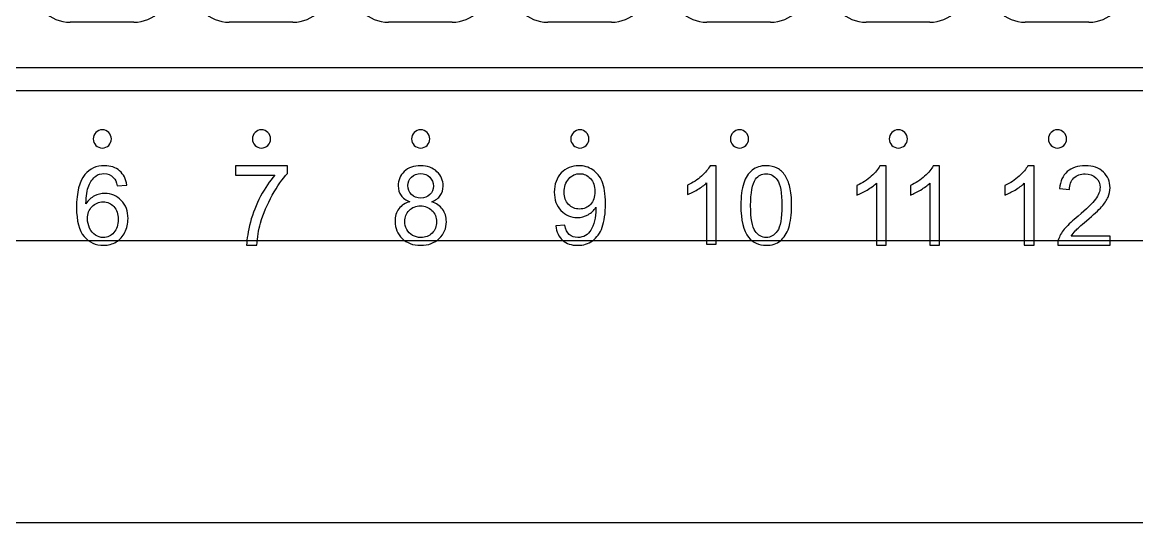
# Model space of a CAD drawing. Header units: millimetres. Extents: x 4086 to 8318, y 123 to 1549.
# Drawn here: x 6986.23 to 7010.73, y 1054.42 to 1065.42 of the extents above; entities that cross this region are included whole.
import ezdxf

# ---------------------------------------------------------------- set-up
doc = ezdxf.new("R2010")
doc.units = ezdxf.units.MM
doc.layers.add('20_ALL_FEATURES', color=7, linetype='Continuous')
doc.layers.add('layer 3', color=7, linetype='Continuous')

msp = doc.modelspace()

# ---------------------------------------------------------------- linework, layer by layer
at = {"layer": '20_ALL_FEATURES', "color": 7, "linetype": 'Continuous'}
for p, q in [((6988.683, 1065.425), (6987.283, 1065.425)), ((6992.183, 1065.425), (6990.783, 1065.425)), ((6995.683, 1065.425), (6994.283, 1065.425)), ((6999.183, 1065.425), (6997.783, 1065.425)), ((7002.683, 1065.425), (7001.283, 1065.425)), ((7006.183, 1065.425), (7004.783, 1065.425)), ((7009.683, 1065.425), (7008.283, 1065.425)), ((7036.033, 1064.425), (6960.933, 1064.425)), ((6960.933, 1063.925), (7036.033, 1063.925)), ((6846.023, 1060.625), (7173.323, 1060.625)), ((7173.273, 1054.425), (6846.073, 1054.425))]:
    msp.add_line(p, q, dxfattribs=at)
for centre, start, end in [((6987.283, 1066.225), 180, 270), ((6988.683, 1066.225), 270, 0), ((6990.783, 1066.225), 180, 270), ((6992.183, 1066.225), 270, 0), ((6994.283, 1066.225), 180, 270), ((6995.683, 1066.225), 270, 0), ((6997.783, 1066.225), 180, 270), ((6999.183, 1066.225), 270, 0), ((7001.283, 1066.225), 180, 270), ((7002.683, 1066.225), 270, 0), ((7004.783, 1066.225), 180, 270), ((7006.183, 1066.225), 270, 0), ((7008.283, 1066.225), 180, 270), ((7009.683, 1066.225), 270, 0)]:
    msp.add_arc(centre, 0.8, start, end, dxfattribs=at)
at = {"layer": 'layer 3'}
for points, knots in [([(6987.991, 1063.061), (6988.101, 1063.061), (6988.191, 1062.972), (6988.191, 1062.861), (6988.191, 1062.861), (6988.191, 1062.751), (6988.101, 1062.661), (6987.991, 1062.661), (6987.991, 1062.661), (6987.88, 1062.661), (6987.791, 1062.751), (6987.791, 1062.861), (6987.791, 1062.861), (6987.791, 1062.972), (6987.88, 1063.061), (6987.991, 1063.061)], [0, 0, 0, 0, 0.2, 0.2, 0.2, 0.2, 0.4, 0.4, 0.4, 0.4, 0.6, 0.6, 0.6, 0.6, 1, 1, 1, 1]), ([(6991.491, 1063.061), (6991.601, 1063.061), (6991.691, 1062.972), (6991.691, 1062.861), (6991.691, 1062.861), (6991.691, 1062.751), (6991.601, 1062.661), (6991.491, 1062.661), (6991.491, 1062.661), (6991.38, 1062.661), (6991.291, 1062.751), (6991.291, 1062.861), (6991.291, 1062.861), (6991.291, 1062.972), (6991.38, 1063.061), (6991.491, 1063.061)], [0, 0, 0, 0, 0.2, 0.2, 0.2, 0.2, 0.4, 0.4, 0.4, 0.4, 0.6, 0.6, 0.6, 0.6, 1, 1, 1, 1]), ([(6994.991, 1063.061), (6995.101, 1063.061), (6995.191, 1062.972), (6995.191, 1062.861), (6995.191, 1062.861), (6995.191, 1062.751), (6995.101, 1062.661), (6994.991, 1062.661), (6994.991, 1062.661), (6994.88, 1062.661), (6994.791, 1062.751), (6994.791, 1062.861), (6994.791, 1062.861), (6994.791, 1062.972), (6994.88, 1063.061), (6994.991, 1063.061)], [0, 0, 0, 0, 0.2, 0.2, 0.2, 0.2, 0.4, 0.4, 0.4, 0.4, 0.6, 0.6, 0.6, 0.6, 1, 1, 1, 1]), ([(6998.491, 1063.061), (6998.601, 1063.061), (6998.691, 1062.972), (6998.691, 1062.861), (6998.691, 1062.861), (6998.691, 1062.751), (6998.601, 1062.661), (6998.491, 1062.661), (6998.491, 1062.661), (6998.38, 1062.661), (6998.291, 1062.751), (6998.291, 1062.861), (6998.291, 1062.861), (6998.291, 1062.972), (6998.38, 1063.061), (6998.491, 1063.061)], [0, 0, 0, 0, 0.2, 0.2, 0.2, 0.2, 0.4, 0.4, 0.4, 0.4, 0.6, 0.6, 0.6, 0.6, 1, 1, 1, 1]), ([(7002.001, 1063.061), (7002.111, 1063.061), (7002.201, 1062.972), (7002.201, 1062.861), (7002.201, 1062.861), (7002.201, 1062.751), (7002.111, 1062.661), (7002.001, 1062.661), (7002.001, 1062.661), (7001.89, 1062.661), (7001.801, 1062.751), (7001.801, 1062.861), (7001.801, 1062.861), (7001.801, 1062.972), (7001.89, 1063.061), (7002.001, 1063.061)], [0, 0, 0, 0, 0.2, 0.2, 0.2, 0.2, 0.4, 0.4, 0.4, 0.4, 0.6, 0.6, 0.6, 0.6, 1, 1, 1, 1]), ([(7005.491, 1063.061), (7005.601, 1063.061), (7005.691, 1062.972), (7005.691, 1062.861), (7005.691, 1062.861), (7005.691, 1062.751), (7005.601, 1062.661), (7005.491, 1062.661), (7005.491, 1062.661), (7005.38, 1062.661), (7005.291, 1062.751), (7005.291, 1062.861), (7005.291, 1062.861), (7005.291, 1062.972), (7005.38, 1063.061), (7005.491, 1063.061)], [0, 0, 0, 0, 0.2, 0.2, 0.2, 0.2, 0.4, 0.4, 0.4, 0.4, 0.6, 0.6, 0.6, 0.6, 1, 1, 1, 1]), ([(7008.991, 1063.061), (7009.101, 1063.061), (7009.191, 1062.972), (7009.191, 1062.861), (7009.191, 1062.861), (7009.191, 1062.751), (7009.101, 1062.661), (7008.991, 1062.661), (7008.991, 1062.661), (7008.88, 1062.661), (7008.791, 1062.751), (7008.791, 1062.861), (7008.791, 1062.861), (7008.791, 1062.972), (7008.88, 1063.061), (7008.991, 1063.061)], [0, 0, 0, 0, 0.2, 0.2, 0.2, 0.2, 0.4, 0.4, 0.4, 0.4, 0.6, 0.6, 0.6, 0.6, 1, 1, 1, 1]), ([(6988.528, 1061.846), (6988.528, 1061.846), (6988.32, 1061.829), (6988.32, 1061.829), (6988.32, 1061.829), (6988.301, 1061.912), (6988.275, 1061.972), (6988.24, 1062.009), (6988.24, 1062.009), (6988.183, 1062.07), (6988.112, 1062.1), (6988.028, 1062.1), (6988.028, 1062.1), (6987.961, 1062.1), (6987.901, 1062.081), (6987.849, 1062.043), (6987.849, 1062.043), (6987.783, 1061.995), (6987.731, 1061.925), (6987.693, 1061.832), (6987.693, 1061.832), (6987.654, 1061.739), (6987.634, 1061.607), (6987.633, 1061.436), (6987.633, 1061.436), (6987.684, 1061.513), (6987.746, 1061.57), (6987.819, 1061.608), (6987.819, 1061.608), (6987.893, 1061.645), (6987.969, 1061.664), (6988.05, 1061.664), (6988.05, 1061.664), (6988.19, 1061.664), (6988.31, 1061.612), (6988.409, 1061.509), (6988.409, 1061.509), (6988.508, 1061.405), (6988.557, 1061.272), (6988.557, 1061.108), (6988.557, 1061.108), (6988.557, 1061), (6988.534, 1060.901), (6988.488, 1060.808), (6988.488, 1060.808), (6988.441, 1060.715), (6988.377, 1060.645), (6988.296, 1060.596), (6988.296, 1060.596), (6988.215, 1060.547), (6988.123, 1060.522), (6988.02, 1060.522), (6988.02, 1060.522), (6987.845, 1060.522), (6987.702, 1060.587), (6987.591, 1060.715), (6987.591, 1060.715), (6987.48, 1060.844), (6987.425, 1061.057), (6987.425, 1061.353), (6987.425, 1061.353), (6987.425, 1061.684), (6987.486, 1061.925), (6987.609, 1062.076), (6987.609, 1062.076), (6987.715, 1062.207), (6987.86, 1062.272), (6988.041, 1062.272), (6988.041, 1062.272), (6988.176, 1062.272), (6988.287, 1062.234), (6988.373, 1062.159), (6988.373, 1062.159), (6988.459, 1062.083), (6988.511, 1061.979), (6988.528, 1061.846)], [0, 0, 0, 0, 0.05, 0.05, 0.05, 0.05, 0.1, 0.1, 0.1, 0.1, 0.15, 0.15, 0.15, 0.15, 0.2, 0.2, 0.2, 0.2, 0.25, 0.25, 0.25, 0.25, 0.3, 0.3, 0.3, 0.3, 0.35, 0.35, 0.35, 0.35, 0.4, 0.4, 0.4, 0.4, 0.45, 0.45, 0.45, 0.45, 0.5, 0.5, 0.5, 0.5, 0.55, 0.55, 0.55, 0.55, 0.6, 0.6, 0.6, 0.6, 0.65, 0.65, 0.65, 0.65, 0.7, 0.7, 0.7, 0.7, 0.75, 0.75, 0.75, 0.75, 0.8, 0.8, 0.8, 0.8, 0.85, 0.85, 0.85, 0.85, 0.9, 0.9, 0.9, 0.9, 1, 1, 1, 1]), ([(6990.918, 1062.064), (6990.918, 1062.064), (6990.918, 1062.272), (6990.918, 1062.272), (6990.918, 1062.272), (6990.918, 1062.272), (6992.064, 1062.272), (6992.064, 1062.272), (6992.064, 1062.272), (6992.064, 1062.272), (6992.064, 1062.104), (6992.064, 1062.104), (6992.064, 1062.104), (6991.951, 1061.984), (6991.839, 1061.824), (6991.728, 1061.625), (6991.728, 1061.625), (6991.617, 1061.425), (6991.532, 1061.22), (6991.471, 1061.01), (6991.471, 1061.01), (6991.428, 1060.861), (6991.4, 1060.698), (6991.388, 1060.522), (6991.388, 1060.522), (6991.388, 1060.522), (6991.165, 1060.522), (6991.165, 1060.522), (6991.165, 1060.522), (6991.168, 1060.661), (6991.195, 1060.83), (6991.247, 1061.028), (6991.247, 1061.028), (6991.3, 1061.226), (6991.374, 1061.416), (6991.472, 1061.6), (6991.472, 1061.6), (6991.57, 1061.783), (6991.674, 1061.938), (6991.784, 1062.064), (6991.784, 1062.064), (6991.784, 1062.064), (6990.918, 1062.064), (6990.918, 1062.064)], [0, 0, 0, 0, 0.083333, 0.083333, 0.083333, 0.083333, 0.166667, 0.166667, 0.166667, 0.166667, 0.25, 0.25, 0.25, 0.25, 0.333333, 0.333333, 0.333333, 0.333333, 0.416667, 0.416667, 0.416667, 0.416667, 0.5, 0.5, 0.5, 0.5, 0.583333, 0.583333, 0.583333, 0.583333, 0.666667, 0.666667, 0.666667, 0.666667, 0.75, 0.75, 0.75, 0.75, 0.833333, 0.833333, 0.833333, 0.833333, 1, 1, 1, 1]), ([(6994.754, 1061.48), (6994.666, 1061.512), (6994.602, 1061.558), (6994.559, 1061.617), (6994.559, 1061.617), (6994.518, 1061.676), (6994.496, 1061.747), (6994.496, 1061.83), (6994.496, 1061.83), (6994.496, 1061.955), (6994.541, 1062.059), (6994.63, 1062.144), (6994.63, 1062.144), (6994.72, 1062.229), (6994.839, 1062.272), (6994.988, 1062.272), (6994.988, 1062.272), (6995.137, 1062.272), (6995.258, 1062.228), (6995.349, 1062.141), (6995.349, 1062.141), (6995.44, 1062.054), (6995.485, 1061.949), (6995.485, 1061.824), (6995.485, 1061.824), (6995.485, 1061.744), (6995.464, 1061.675), (6995.423, 1061.616), (6995.423, 1061.616), (6995.381, 1061.557), (6995.318, 1061.512), (6995.233, 1061.48), (6995.233, 1061.48), (6995.338, 1061.446), (6995.418, 1061.391), (6995.472, 1061.314), (6995.472, 1061.314), (6995.527, 1061.238), (6995.555, 1061.147), (6995.555, 1061.041), (6995.555, 1061.041), (6995.555, 1060.894), (6995.503, 1060.771), (6995.399, 1060.672), (6995.399, 1060.672), (6995.296, 1060.572), (6995.159, 1060.522), (6994.991, 1060.522), (6994.991, 1060.522), (6994.822, 1060.522), (6994.686, 1060.572), (6994.582, 1060.672), (6994.582, 1060.672), (6994.479, 1060.772), (6994.427, 1060.897), (6994.427, 1061.047), (6994.427, 1061.047), (6994.427, 1061.158), (6994.455, 1061.251), (6994.512, 1061.326), (6994.512, 1061.326), (6994.569, 1061.402), (6994.649, 1061.453), (6994.754, 1061.48)], [0, 0, 0, 0, 0.058824, 0.058824, 0.058824, 0.058824, 0.117647, 0.117647, 0.117647, 0.117647, 0.176471, 0.176471, 0.176471, 0.176471, 0.235294, 0.235294, 0.235294, 0.235294, 0.294118, 0.294118, 0.294118, 0.294118, 0.352941, 0.352941, 0.352941, 0.352941, 0.411765, 0.411765, 0.411765, 0.411765, 0.470588, 0.470588, 0.470588, 0.470588, 0.529412, 0.529412, 0.529412, 0.529412, 0.588235, 0.588235, 0.588235, 0.588235, 0.647059, 0.647059, 0.647059, 0.647059, 0.705882, 0.705882, 0.705882, 0.705882, 0.764706, 0.764706, 0.764706, 0.764706, 0.823529, 0.823529, 0.823529, 0.823529, 0.882353, 0.882353, 0.882353, 0.882353, 1, 1, 1, 1]), ([(6994.712, 1061.837), (6994.712, 1061.756), (6994.738, 1061.69), (6994.789, 1061.638), (6994.789, 1061.638), (6994.841, 1061.587), (6994.909, 1061.561), (6994.993, 1061.561), (6994.993, 1061.561), (6995.075, 1061.561), (6995.141, 1061.586), (6995.193, 1061.638), (6995.193, 1061.638), (6995.244, 1061.689), (6995.27, 1061.751), (6995.27, 1061.825), (6995.27, 1061.825), (6995.27, 1061.903), (6995.243, 1061.968), (6995.19, 1062.021), (6995.19, 1062.021), (6995.138, 1062.073), (6995.071, 1062.1), (6994.991, 1062.1), (6994.991, 1062.1), (6994.91, 1062.1), (6994.843, 1062.074), (6994.79, 1062.022), (6994.79, 1062.022), (6994.738, 1061.971), (6994.712, 1061.909), (6994.712, 1061.837)], [0, 0, 0, 0, 0.111111, 0.111111, 0.111111, 0.111111, 0.222222, 0.222222, 0.222222, 0.222222, 0.333333, 0.333333, 0.333333, 0.333333, 0.444444, 0.444444, 0.444444, 0.444444, 0.555556, 0.555556, 0.555556, 0.555556, 0.666667, 0.666667, 0.666667, 0.666667, 0.777778, 0.777778, 0.777778, 0.777778, 1, 1, 1, 1]), ([(6997.959, 1060.948), (6997.959, 1060.948), (6998.16, 1060.965), (6998.16, 1060.965), (6998.16, 1060.965), (6998.178, 1060.87), (6998.21, 1060.801), (6998.259, 1060.758), (6998.259, 1060.758), (6998.307, 1060.716), (6998.369, 1060.694), (6998.444, 1060.694), (6998.444, 1060.694), (6998.509, 1060.694), (6998.566, 1060.709), (6998.615, 1060.739), (6998.615, 1060.739), (6998.664, 1060.768), (6998.704, 1060.808), (6998.735, 1060.858), (6998.735, 1060.858), (6998.765, 1060.907), (6998.791, 1060.974), (6998.812, 1061.059), (6998.812, 1061.059), (6998.834, 1061.143), (6998.844, 1061.229), (6998.844, 1061.316), (6998.844, 1061.316), (6998.844, 1061.325), (6998.843, 1061.339), (6998.843, 1061.358), (6998.843, 1061.358), (6998.801, 1061.291), (6998.743, 1061.236), (6998.671, 1061.195), (6998.671, 1061.195), (6998.598, 1061.153), (6998.519, 1061.132), (6998.435, 1061.132), (6998.435, 1061.132), (6998.293, 1061.132), (6998.173, 1061.184), (6998.075, 1061.287), (6998.075, 1061.287), (6997.977, 1061.389), (6997.928, 1061.525), (6997.928, 1061.693), (6997.928, 1061.693), (6997.928, 1061.867), (6997.979, 1062.007), (6998.082, 1062.113), (6998.082, 1062.113), (6998.184, 1062.219), (6998.312, 1062.272), (6998.466, 1062.272), (6998.466, 1062.272), (6998.577, 1062.272), (6998.679, 1062.242), (6998.772, 1062.182), (6998.772, 1062.182), (6998.864, 1062.122), (6998.934, 1062.037), (6998.981, 1061.925), (6998.981, 1061.925), (6999.029, 1061.814), (6999.053, 1061.653), (6999.053, 1061.443), (6999.053, 1061.443), (6999.053, 1061.224), (6999.03, 1061.05), (6998.982, 1060.92), (6998.982, 1060.92), (6998.935, 1060.79), (6998.864, 1060.691), (6998.77, 1060.624), (6998.77, 1060.624), (6998.676, 1060.556), (6998.567, 1060.522), (6998.441, 1060.522), (6998.441, 1060.522), (6998.306, 1060.522), (6998.197, 1060.559), (6998.112, 1060.634), (6998.112, 1060.634), (6998.028, 1060.708), (6997.976, 1060.813), (6997.959, 1060.948)], [0, 0, 0, 0, 0.043478, 0.043478, 0.043478, 0.043478, 0.086957, 0.086957, 0.086957, 0.086957, 0.130435, 0.130435, 0.130435, 0.130435, 0.173913, 0.173913, 0.173913, 0.173913, 0.217391, 0.217391, 0.217391, 0.217391, 0.26087, 0.26087, 0.26087, 0.26087, 0.304348, 0.304348, 0.304348, 0.304348, 0.347826, 0.347826, 0.347826, 0.347826, 0.391304, 0.391304, 0.391304, 0.391304, 0.434783, 0.434783, 0.434783, 0.434783, 0.478261, 0.478261, 0.478261, 0.478261, 0.521739, 0.521739, 0.521739, 0.521739, 0.565217, 0.565217, 0.565217, 0.565217, 0.608696, 0.608696, 0.608696, 0.608696, 0.652174, 0.652174, 0.652174, 0.652174, 0.695652, 0.695652, 0.695652, 0.695652, 0.73913, 0.73913, 0.73913, 0.73913, 0.782609, 0.782609, 0.782609, 0.782609, 0.826087, 0.826087, 0.826087, 0.826087, 0.869565, 0.869565, 0.869565, 0.869565, 0.913043, 0.913043, 0.913043, 0.913043, 1, 1, 1, 1]), ([(6998.819, 1061.704), (6998.819, 1061.825), (6998.787, 1061.92), (6998.723, 1061.991), (6998.723, 1061.991), (6998.66, 1062.062), (6998.582, 1062.097), (6998.491, 1062.097), (6998.491, 1062.097), (6998.397, 1062.097), (6998.316, 1062.059), (6998.247, 1061.983), (6998.247, 1061.983), (6998.178, 1061.907), (6998.144, 1061.808), (6998.144, 1061.687), (6998.144, 1061.687), (6998.144, 1061.578), (6998.176, 1061.489), (6998.241, 1061.421), (6998.241, 1061.421), (6998.307, 1061.353), (6998.388, 1061.319), (6998.485, 1061.319), (6998.485, 1061.319), (6998.583, 1061.319), (6998.662, 1061.353), (6998.725, 1061.421), (6998.725, 1061.421), (6998.788, 1061.489), (6998.819, 1061.584), (6998.819, 1061.704)], [0, 0, 0, 0, 0.111111, 0.111111, 0.111111, 0.111111, 0.222222, 0.222222, 0.222222, 0.222222, 0.333333, 0.333333, 0.333333, 0.333333, 0.444444, 0.444444, 0.444444, 0.444444, 0.555556, 0.555556, 0.555556, 0.555556, 0.666667, 0.666667, 0.666667, 0.666667, 0.777778, 0.777778, 0.777778, 0.777778, 1, 1, 1, 1]), ([(7001.488, 1060.551), (7001.488, 1060.551), (7001.278, 1060.551), (7001.278, 1060.551), (7001.278, 1060.551), (7001.278, 1060.551), (7001.278, 1061.892), (7001.278, 1061.892), (7001.278, 1061.892), (7001.227, 1061.843), (7001.16, 1061.795), (7001.078, 1061.747), (7001.078, 1061.747), (7000.996, 1061.699), (7000.922, 1061.662), (7000.856, 1061.638), (7000.856, 1061.638), (7000.856, 1061.638), (7000.856, 1061.842), (7000.856, 1061.842), (7000.856, 1061.842), (7000.974, 1061.897), (7001.077, 1061.964), (7001.165, 1062.043), (7001.165, 1062.043), (7001.253, 1062.121), (7001.316, 1062.198), (7001.353, 1062.272), (7001.353, 1062.272), (7001.353, 1062.272), (7001.488, 1062.272), (7001.488, 1062.272), (7001.488, 1062.272), (7001.488, 1062.272), (7001.488, 1060.551), (7001.488, 1060.551)], [0, 0, 0, 0, 0.1, 0.1, 0.1, 0.1, 0.2, 0.2, 0.2, 0.2, 0.3, 0.3, 0.3, 0.3, 0.4, 0.4, 0.4, 0.4, 0.5, 0.5, 0.5, 0.5, 0.6, 0.6, 0.6, 0.6, 0.7, 0.7, 0.7, 0.7, 0.8, 0.8, 0.8, 0.8, 1, 1, 1, 1]), ([(7002.03, 1061.396), (7002.03, 1061.599), (7002.05, 1061.762), (7002.092, 1061.886), (7002.092, 1061.886), (7002.134, 1062.01), (7002.196, 1062.106), (7002.278, 1062.172), (7002.278, 1062.172), (7002.36, 1062.239), (7002.463, 1062.272), (7002.588, 1062.272), (7002.588, 1062.272), (7002.679, 1062.272), (7002.76, 1062.254), (7002.83, 1062.216), (7002.83, 1062.216), (7002.899, 1062.179), (7002.957, 1062.126), (7003.001, 1062.056), (7003.001, 1062.056), (7003.046, 1061.987), (7003.081, 1061.902), (7003.107, 1061.802), (7003.107, 1061.802), (7003.133, 1061.701), (7003.145, 1061.566), (7003.145, 1061.396), (7003.145, 1061.396), (7003.145, 1061.195), (7003.124, 1061.033), (7003.083, 1060.909), (7003.083, 1060.909), (7003.042, 1060.785), (7002.981, 1060.69), (7002.898, 1060.622), (7002.898, 1060.622), (7002.817, 1060.555), (7002.713, 1060.522), (7002.588, 1060.522), (7002.588, 1060.522), (7002.423, 1060.522), (7002.293, 1060.581), (7002.199, 1060.698), (7002.199, 1060.698), (7002.086, 1060.842), (7002.03, 1061.075), (7002.03, 1061.396)], [0, 0, 0, 0, 0.076923, 0.076923, 0.076923, 0.076923, 0.153846, 0.153846, 0.153846, 0.153846, 0.230769, 0.230769, 0.230769, 0.230769, 0.307692, 0.307692, 0.307692, 0.307692, 0.384615, 0.384615, 0.384615, 0.384615, 0.461538, 0.461538, 0.461538, 0.461538, 0.538462, 0.538462, 0.538462, 0.538462, 0.615385, 0.615385, 0.615385, 0.615385, 0.692308, 0.692308, 0.692308, 0.692308, 0.769231, 0.769231, 0.769231, 0.769231, 0.846154, 0.846154, 0.846154, 0.846154, 1, 1, 1, 1]), ([(7002.245, 1061.396), (7002.245, 1061.114), (7002.278, 1060.926), (7002.344, 1060.833), (7002.344, 1060.833), (7002.41, 1060.741), (7002.491, 1060.694), (7002.588, 1060.694), (7002.588, 1060.694), (7002.684, 1060.694), (7002.765, 1060.741), (7002.831, 1060.834), (7002.831, 1060.834), (7002.897, 1060.927), (7002.93, 1061.114), (7002.93, 1061.396), (7002.93, 1061.396), (7002.93, 1061.678), (7002.897, 1061.865), (7002.831, 1061.958), (7002.831, 1061.958), (7002.766, 1062.051), (7002.684, 1062.097), (7002.585, 1062.097), (7002.585, 1062.097), (7002.489, 1062.097), (7002.411, 1062.056), (7002.353, 1061.974), (7002.353, 1061.974), (7002.281, 1061.87), (7002.245, 1061.677), (7002.245, 1061.396)], [0, 0, 0, 0, 0.111111, 0.111111, 0.111111, 0.111111, 0.222222, 0.222222, 0.222222, 0.222222, 0.333333, 0.333333, 0.333333, 0.333333, 0.444444, 0.444444, 0.444444, 0.444444, 0.555556, 0.555556, 0.555556, 0.555556, 0.666667, 0.666667, 0.666667, 0.666667, 0.777778, 0.777778, 0.777778, 0.777778, 1, 1, 1, 1]), ([(7005.225, 1060.522), (7005.225, 1060.522), (7005.011, 1060.522), (7005.011, 1060.522), (7005.011, 1060.522), (7005.011, 1060.522), (7005.011, 1061.886), (7005.011, 1061.886), (7005.011, 1061.886), (7004.96, 1061.836), (7004.892, 1061.787), (7004.809, 1061.738), (7004.809, 1061.738), (7004.725, 1061.689), (7004.649, 1061.652), (7004.583, 1061.628), (7004.583, 1061.628), (7004.583, 1061.628), (7004.583, 1061.835), (7004.583, 1061.835), (7004.583, 1061.835), (7004.703, 1061.891), (7004.807, 1061.959), (7004.897, 1062.039), (7004.897, 1062.039), (7004.987, 1062.119), (7005.05, 1062.196), (7005.088, 1062.272), (7005.088, 1062.272), (7005.088, 1062.272), (7005.225, 1062.272), (7005.225, 1062.272), (7005.225, 1062.272), (7005.225, 1062.272), (7005.225, 1060.522), (7005.225, 1060.522)], [0, 0, 0, 0, 0.1, 0.1, 0.1, 0.1, 0.2, 0.2, 0.2, 0.2, 0.3, 0.3, 0.3, 0.3, 0.4, 0.4, 0.4, 0.4, 0.5, 0.5, 0.5, 0.5, 0.6, 0.6, 0.6, 0.6, 0.7, 0.7, 0.7, 0.7, 0.8, 0.8, 0.8, 0.8, 1, 1, 1, 1]), ([(7006.399, 1060.522), (7006.399, 1060.522), (7006.184, 1060.522), (7006.184, 1060.522), (7006.184, 1060.522), (7006.184, 1060.522), (7006.184, 1061.886), (7006.184, 1061.886), (7006.184, 1061.886), (7006.133, 1061.836), (7006.065, 1061.787), (7005.982, 1061.738), (7005.982, 1061.738), (7005.898, 1061.689), (7005.823, 1061.652), (7005.756, 1061.628), (7005.756, 1061.628), (7005.756, 1061.628), (7005.756, 1061.835), (7005.756, 1061.835), (7005.756, 1061.835), (7005.876, 1061.891), (7005.98, 1061.959), (7006.07, 1062.039), (7006.07, 1062.039), (7006.16, 1062.119), (7006.223, 1062.196), (7006.261, 1062.272), (7006.261, 1062.272), (7006.261, 1062.272), (7006.399, 1062.272), (7006.399, 1062.272), (7006.399, 1062.272), (7006.399, 1062.272), (7006.399, 1060.522), (7006.399, 1060.522)], [0, 0, 0, 0, 0.1, 0.1, 0.1, 0.1, 0.2, 0.2, 0.2, 0.2, 0.3, 0.3, 0.3, 0.3, 0.4, 0.4, 0.4, 0.4, 0.5, 0.5, 0.5, 0.5, 0.6, 0.6, 0.6, 0.6, 0.7, 0.7, 0.7, 0.7, 0.8, 0.8, 0.8, 0.8, 1, 1, 1, 1]), ([(7008.476, 1060.522), (7008.476, 1060.522), (7008.261, 1060.522), (7008.261, 1060.522), (7008.261, 1060.522), (7008.261, 1060.522), (7008.261, 1061.886), (7008.261, 1061.886), (7008.261, 1061.886), (7008.21, 1061.836), (7008.142, 1061.787), (7008.059, 1061.738), (7008.059, 1061.738), (7007.975, 1061.689), (7007.9, 1061.652), (7007.833, 1061.628), (7007.833, 1061.628), (7007.833, 1061.628), (7007.833, 1061.835), (7007.833, 1061.835), (7007.833, 1061.835), (7007.953, 1061.891), (7008.058, 1061.959), (7008.147, 1062.039), (7008.147, 1062.039), (7008.237, 1062.119), (7008.3, 1062.196), (7008.338, 1062.272), (7008.338, 1062.272), (7008.338, 1062.272), (7008.476, 1062.272), (7008.476, 1062.272), (7008.476, 1062.272), (7008.476, 1062.272), (7008.476, 1060.522), (7008.476, 1060.522)], [0, 0, 0, 0, 0.1, 0.1, 0.1, 0.1, 0.2, 0.2, 0.2, 0.2, 0.3, 0.3, 0.3, 0.3, 0.4, 0.4, 0.4, 0.4, 0.5, 0.5, 0.5, 0.5, 0.6, 0.6, 0.6, 0.6, 0.7, 0.7, 0.7, 0.7, 0.8, 0.8, 0.8, 0.8, 1, 1, 1, 1]), ([(7010.148, 1060.726), (7010.148, 1060.726), (7010.148, 1060.522), (7010.148, 1060.522), (7010.148, 1060.522), (7010.148, 1060.522), (7008.995, 1060.522), (7008.995, 1060.522), (7008.995, 1060.522), (7008.993, 1060.573), (7009.001, 1060.623), (7009.02, 1060.671), (7009.02, 1060.671), (7009.049, 1060.749), (7009.097, 1060.826), (7009.162, 1060.902), (7009.162, 1060.902), (7009.227, 1060.978), (7009.321, 1061.066), (7009.442, 1061.165), (7009.442, 1061.165), (7009.631, 1061.321), (7009.759, 1061.444), (7009.826, 1061.534), (7009.826, 1061.534), (7009.893, 1061.625), (7009.927, 1061.711), (7009.927, 1061.792), (7009.927, 1061.792), (7009.927, 1061.877), (7009.896, 1061.949), (7009.835, 1062.007), (7009.835, 1062.007), (7009.775, 1062.065), (7009.695, 1062.094), (7009.597, 1062.094), (7009.597, 1062.094), (7009.494, 1062.094), (7009.411, 1062.063), (7009.349, 1062.002), (7009.349, 1062.002), (7009.287, 1061.94), (7009.256, 1061.855), (7009.255, 1061.746), (7009.255, 1061.746), (7009.255, 1061.746), (7009.036, 1061.768), (7009.036, 1061.768), (7009.036, 1061.768), (7009.051, 1061.932), (7009.108, 1062.057), (7009.206, 1062.143), (7009.206, 1062.143), (7009.304, 1062.229), (7009.436, 1062.272), (7009.602, 1062.272), (7009.602, 1062.272), (7009.769, 1062.272), (7009.902, 1062.226), (7009.999, 1062.133), (7009.999, 1062.133), (7010.097, 1062.04), (7010.146, 1061.925), (7010.146, 1061.788), (7010.146, 1061.788), (7010.146, 1061.718), (7010.132, 1061.649), (7010.103, 1061.582), (7010.103, 1061.582), (7010.074, 1061.514), (7010.027, 1061.443), (7009.961, 1061.369), (7009.961, 1061.369), (7009.894, 1061.294), (7009.784, 1061.192), (7009.631, 1061.062), (7009.631, 1061.062), (7009.502, 1060.954), (7009.42, 1060.881), (7009.383, 1060.842), (7009.383, 1060.842), (7009.347, 1060.804), (7009.317, 1060.765), (7009.293, 1060.726), (7009.293, 1060.726), (7009.293, 1060.726), (7010.148, 1060.726), (7010.148, 1060.726)], [0, 0, 0, 0, 0.043478, 0.043478, 0.043478, 0.043478, 0.086957, 0.086957, 0.086957, 0.086957, 0.130435, 0.130435, 0.130435, 0.130435, 0.173913, 0.173913, 0.173913, 0.173913, 0.217391, 0.217391, 0.217391, 0.217391, 0.26087, 0.26087, 0.26087, 0.26087, 0.304348, 0.304348, 0.304348, 0.304348, 0.347826, 0.347826, 0.347826, 0.347826, 0.391304, 0.391304, 0.391304, 0.391304, 0.434783, 0.434783, 0.434783, 0.434783, 0.478261, 0.478261, 0.478261, 0.478261, 0.521739, 0.521739, 0.521739, 0.521739, 0.565217, 0.565217, 0.565217, 0.565217, 0.608696, 0.608696, 0.608696, 0.608696, 0.652174, 0.652174, 0.652174, 0.652174, 0.695652, 0.695652, 0.695652, 0.695652, 0.73913, 0.73913, 0.73913, 0.73913, 0.782609, 0.782609, 0.782609, 0.782609, 0.826087, 0.826087, 0.826087, 0.826087, 0.869565, 0.869565, 0.869565, 0.869565, 0.913043, 0.913043, 0.913043, 0.913043, 1, 1, 1, 1]), ([(6987.666, 1061.106), (6987.666, 1061.033), (6987.682, 1060.964), (6987.713, 1060.898), (6987.713, 1060.898), (6987.743, 1060.832), (6987.786, 1060.781), (6987.841, 1060.747), (6987.841, 1060.747), (6987.896, 1060.712), (6987.954, 1060.694), (6988.016, 1060.694), (6988.016, 1060.694), (6988.106, 1060.694), (6988.183, 1060.73), (6988.246, 1060.802), (6988.246, 1060.802), (6988.31, 1060.874), (6988.341, 1060.971), (6988.341, 1061.094), (6988.341, 1061.094), (6988.341, 1061.213), (6988.31, 1061.306), (6988.247, 1061.375), (6988.247, 1061.375), (6988.185, 1061.443), (6988.105, 1061.477), (6988.008, 1061.477), (6988.008, 1061.477), (6987.913, 1061.477), (6987.832, 1061.443), (6987.766, 1061.375), (6987.766, 1061.375), (6987.7, 1061.306), (6987.666, 1061.217), (6987.666, 1061.106)], [0, 0, 0, 0, 0.1, 0.1, 0.1, 0.1, 0.2, 0.2, 0.2, 0.2, 0.3, 0.3, 0.3, 0.3, 0.4, 0.4, 0.4, 0.4, 0.5, 0.5, 0.5, 0.5, 0.6, 0.6, 0.6, 0.6, 0.7, 0.7, 0.7, 0.7, 0.8, 0.8, 0.8, 0.8, 1, 1, 1, 1]), ([(6994.642, 1061.045), (6994.642, 1060.985), (6994.656, 1060.927), (6994.684, 1060.871), (6994.684, 1060.871), (6994.712, 1060.815), (6994.754, 1060.771), (6994.811, 1060.741), (6994.811, 1060.741), (6994.867, 1060.71), (6994.928, 1060.694), (6994.992, 1060.694), (6994.992, 1060.694), (6995.094, 1060.694), (6995.177, 1060.727), (6995.242, 1060.791), (6995.242, 1060.791), (6995.307, 1060.856), (6995.339, 1060.938), (6995.339, 1061.038), (6995.339, 1061.038), (6995.339, 1061.139), (6995.306, 1061.223), (6995.239, 1061.289), (6995.239, 1061.289), (6995.172, 1061.355), (6995.087, 1061.388), (6994.986, 1061.388), (6994.986, 1061.388), (6994.886, 1061.388), (6994.804, 1061.356), (6994.739, 1061.29), (6994.739, 1061.29), (6994.675, 1061.225), (6994.642, 1061.143), (6994.642, 1061.045)], [0, 0, 0, 0, 0.1, 0.1, 0.1, 0.1, 0.2, 0.2, 0.2, 0.2, 0.3, 0.3, 0.3, 0.3, 0.4, 0.4, 0.4, 0.4, 0.5, 0.5, 0.5, 0.5, 0.6, 0.6, 0.6, 0.6, 0.7, 0.7, 0.7, 0.7, 0.8, 0.8, 0.8, 0.8, 1, 1, 1, 1])]:
    msp.add_open_spline(points, degree=3, knots=knots, dxfattribs=at)

doc.saveas('drawing.dxf')
